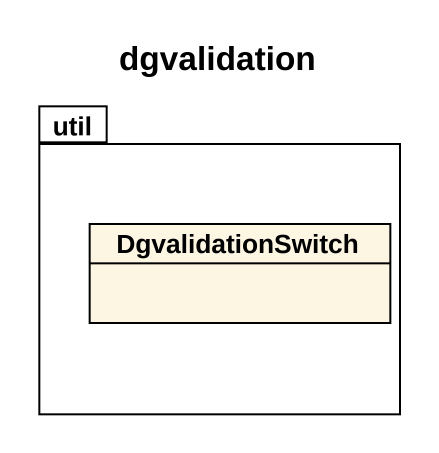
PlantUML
@startuml
title dgvalidation
hide circle
hide empty members
package util {
  class DgvalidationSwitch
}
@enduml
